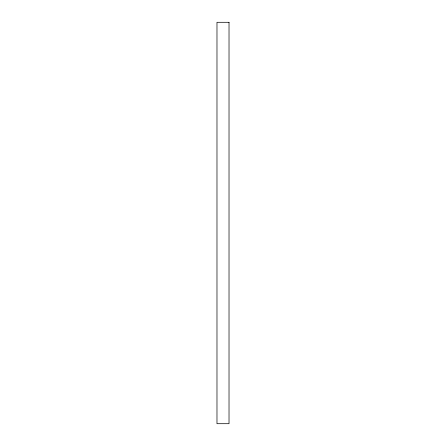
<?xml version="1.0" encoding="UTF-8"?>
<svg xmlns="http://www.w3.org/2000/svg" width="446" height="446" viewBox="0 0 446 446"><rect width="100%" height="100%" fill="white"/><g stroke="black" fill="none" stroke-linecap="round" stroke-linejoin="round"><path stroke-width="0.67" d="M229.021 22.3L216.979 22.3L216.979 423.7L229.021 423.7L229.021 22.3"/></g></svg>
